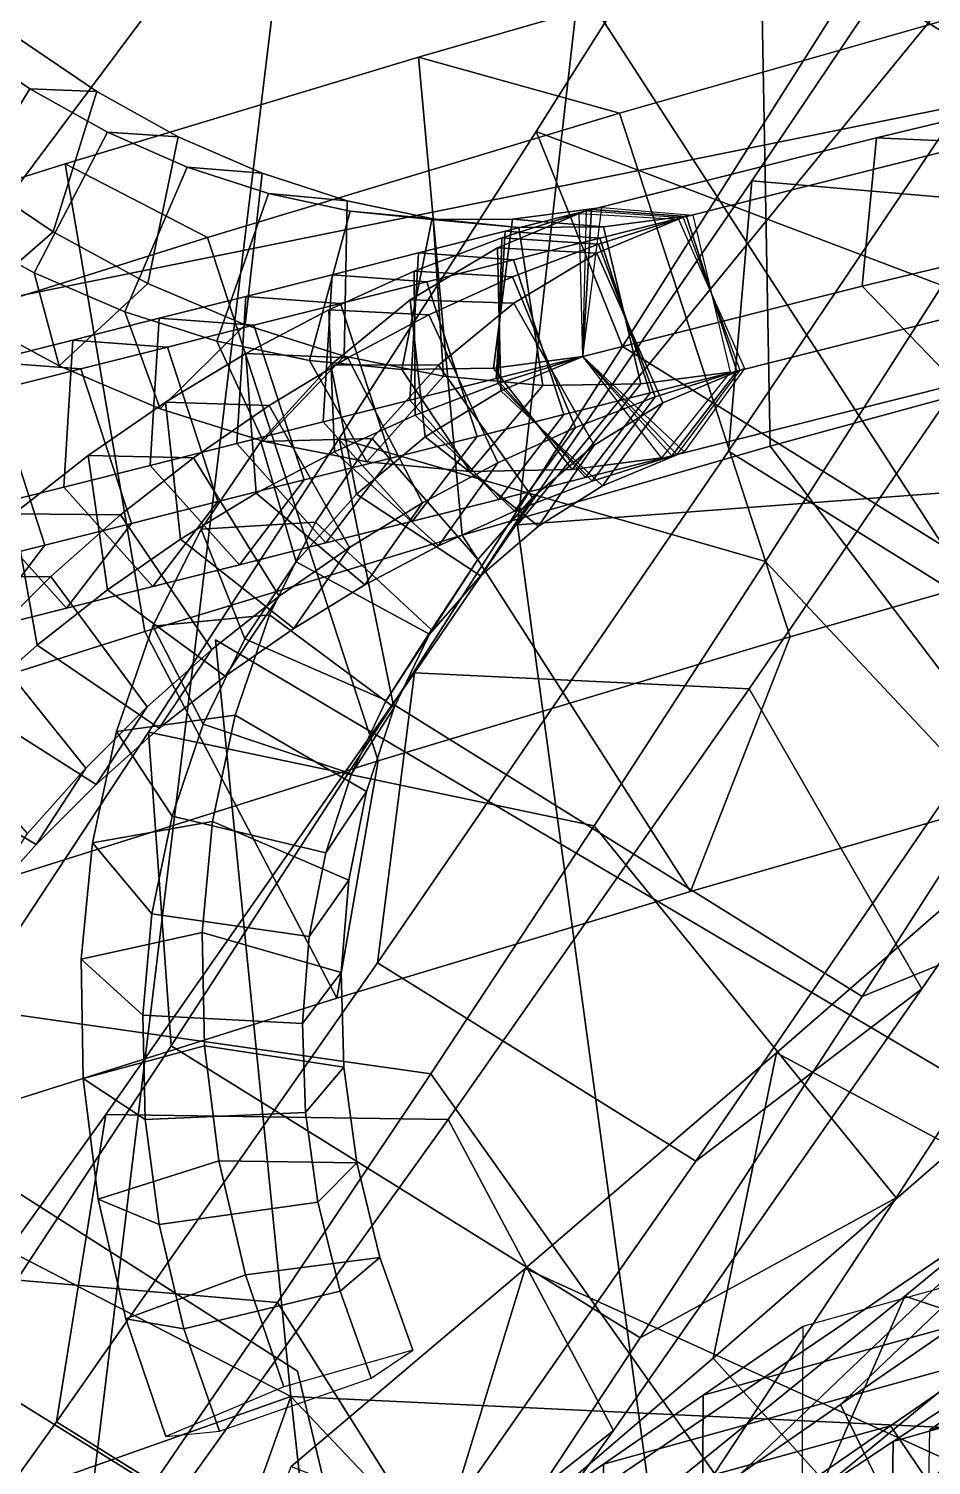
# Model space of a CAD drawing. Header units: metres. Extents: x -219 to 389, y -251 to 301.
# Drawn here: x 3.62 to 12.54, y 1.1 to 15.3 of the extents above; entities that cross this region are included whole.
import ezdxf

# ---------------------------------------------------------------- set-up
doc = ezdxf.new("R2010")
doc.units = ezdxf.units.M

msp = doc.modelspace()

# ---------------------------------------------------------------- linework, layer by layer
at = {"layer": 'Breeder_2Pdncle', "color": 3}
for points in [[(11.7937, 15.8067, 117.5474), (14.1047, 19.5057, 117.668), (18.7415, 16.6169, 117.4163), (16.4304, 12.918, 117.2957)], [(12.6472, 12.763, 108.7927), (14.4203, 15.5701, 109.2389), (10.6076, 17.4127, 112.5539), (8.6314, 14.2865, 112.029)], [(8.6314, 14.2865, 112.029), (10.6076, 17.4127, 112.5539), (11.7937, 15.8067, 117.5474), (9.487, 12.1612, 116.8944)], [(14.08783, 16.8788, 349.2634), (10.8571, 15.9972, 350.9186), (10.945, 11.1739, 348.5415), (13.8521, 11.9701, 347.0793)], [(13.4018, 15.5979, 355.6394), (9.4569, 14.4654, 357.1201), (7.4695, 15.021, 352.1538), (10.8571, 15.9972, 350.9186)], [(10.8571, 15.9972, 350.9186), (7.4695, 15.021, 352.1538), (7.8999, 10.2937, 349.626), (10.945, 11.1739, 348.5415)], [(9.487, 12.1612, 116.8944), (11.7937, 15.8067, 117.5474), (16.4304, 12.918, 117.2957), (14.1237, 9.2724, 116.6427)], [(15.08813, 10.4231, 356.1743), (11.1431, 9.2907, 357.6549), (9.4569, 14.4654, 357.1201), (13.4018, 15.5979, 355.6394)], [(9.4569, 14.4654, 357.1201), (5.3836, 13.2384, 358.0898), (3.976, 13.9649, 352.9505), (7.4695, 15.021, 352.1538)], [(7.4695, 15.021, 352.1538), (3.976, 13.9649, 352.9505), (4.7627, 9.3428, 350.3164), (7.8999, 10.2937, 349.626)], [(11.1431, 9.2907, 357.6549), (7.0699, 8.06366, 358.6247), (5.3836, 13.2384, 358.0898), (9.4569, 14.4654, 357.1201)], [(10.9004, 10.03327, 107.9438), (12.6472, 12.763, 108.7927), (8.6314, 14.2865, 112.029), (6.6863, 11.2493, 111.0558)], [(6.6863, 11.2493, 111.0558), (8.6314, 14.2865, 112.029), (9.487, 12.1612, 116.8944), (7.2193, 8.6238, 115.7188)], [(5.3836, 13.2384, 358.0898), (1.2434, 11.9352, 358.5342), (0.4292, 12.8449, 353.2968), (3.976, 13.9649, 352.9505)], [(3.976, 13.9649, 352.9505), (0.4292, 12.8449, 353.2968), (1.5805, 8.3354, 350.6023), (4.7627, 9.3428, 350.3164)], [(7.0699, 8.06366, 358.6247), (2.9296, 6.7604, 359.0691), (1.2434, 11.9352, 358.5342), (5.3836, 13.2384, 358.0898)], [(14.07721, 6.6447, 110.6545), (16.02223, 9.6819, 111.6278), (12.6472, 12.763, 108.7927), (10.9004, 10.03327, 107.9438)], [(7.2193, 8.6238, 115.7188), (9.487, 12.1612, 116.8944), (14.1237, 9.2724, 116.6427), (11.856, 5.735, 115.4671)], [(13.8521, 11.9701, 347.0793), (10.945, 11.1739, 348.5415), (13.5449, 7.7487, 351.7711), (16.7756, 8.6304, 350.1159)], [(9.2063, 7.422, 106.7051), (10.9004, 10.03327, 107.9438), (6.6863, 11.2493, 111.0558), (4.8018, 8.347, 109.6489)], [(4.8018, 8.347, 109.6489), (6.6863, 11.2493, 111.0558), (7.2193, 8.6238, 115.7188), (5.02482, 5.2478, 114.0383)], [(10.945, 11.1739, 348.5415), (7.8999, 10.2937, 349.626), (10.1573, 6.7725, 353.0064), (13.5449, 7.7487, 351.7711)], [(13.5449, 7.7487, 351.7711), (10.1573, 6.7725, 353.0064), (11.1431, 9.2907, 357.6549), (15.08813, 10.4231, 356.1743)], [(7.8999, 10.2937, 349.626), (4.7627, 9.3428, 350.3164), (6.6638, 5.7165, 353.8031), (10.1573, 6.7725, 353.0064)], [(12.1926, 3.7424, 109.2477), (14.07721, 6.6447, 110.6545), (10.9004, 10.03327, 107.9438), (9.2063, 7.422, 106.7051)], [(11.856, 5.735, 115.4671), (14.1237, 9.2724, 116.6427), (16.02223, 9.6819, 111.6278), (14.07721, 6.6447, 110.6545)], [(4.7627, 9.3428, 350.3164), (1.5805, 8.3354, 350.6023), (3.117, 4.5965, 354.1494), (6.6638, 5.7165, 353.8031)], [(10.1573, 6.7725, 353.0064), (6.6638, 5.7165, 353.8031), (7.0699, 8.06366, 358.6247), (11.1431, 9.2907, 357.6549)], [(5.02482, 5.2478, 114.0383), (7.2193, 8.6238, 115.7188), (11.856, 5.735, 115.4671), (9.6615, 2.359, 113.7866)], [(3.00603, 5.6231, 107.8295), (4.8018, 8.347, 109.6489), (5.02482, 5.2478, 114.0383), (2.9364, 2.08397, 111.8781)], [(7.5903, 4.9684, 105.0952), (9.2063, 7.422, 106.7051), (4.8018, 8.347, 109.6489), (3.00603, 5.6231, 107.8295)], [(6.6638, 5.7165, 353.8031), (3.117, 4.5965, 354.1494), (2.9296, 6.7604, 359.0691), (7.0699, 8.06366, 358.6247)], [(10.3968, 1.01856, 107.4283), (12.1926, 3.7424, 109.2477), (9.2063, 7.422, 106.7051), (7.5903, 4.9684, 105.0952)], [(11.00719, 5.1764, 203.5772), (13.6242, 7.4537, 204.9627), (13.4279, 4.8085, 209.641), (10.3813, 2.16, 207.9853)], [(14.9754, 3.05585, 200.6314), (17.3285, 5.105, 201.8509), (13.6242, 7.4537, 204.9627), (11.00719, 5.1764, 203.5772)], [(9.6615, 2.359, 113.7866), (11.856, 5.735, 115.4671), (14.07721, 6.6447, 110.6545), (12.1926, 3.7424, 109.2477)], [(6.07684, 2.7096, 103.1382), (7.5903, 4.9684, 105.0952), (3.00603, 5.6231, 107.8295), (1.326, 3.1187, 105.625)], [(2.9364, 2.08397, 111.8781), (5.02482, 5.2478, 114.0383), (9.6615, 2.359, 113.7866), (7.5731, -0.8047, 111.6264)], [(8.5233, 3.04394, 201.7779), (11.00719, 5.1764, 203.5772), (10.3813, 2.16, 207.9853), (7.4937, -0.3164, 205.8484)], [(12.7397, 1.1347, 199.0396), (14.9754, 3.05585, 200.6314), (11.00719, 5.1764, 203.5772), (8.5233, 3.04394, 201.7779)], [(8.7168, -1.4858, 105.2238), (10.3968, 1.01856, 107.4283), (7.5903, 4.9684, 105.0952), (6.07684, 2.7096, 103.1382)], [(10.3813, 2.16, 207.9853), (13.4279, 4.8085, 209.641), (17.08669, 0.7512, 209.399), (14.04013, -1.8973, 207.7433)], [(7.5731, -0.8047, 111.6264), (9.6615, 2.359, 113.7866), (12.1926, 3.7424, 109.2477), (10.3968, 1.01856, 107.4283)], [(4.6884, 0.6793, 100.8636), (6.07684, 2.7096, 103.1382), (1.326, 3.1187, 105.625), (-0.2128, 0.8713, 103.0685)], [(6.21, 1.08828, 199.5919), (8.5233, 3.04394, 201.7779), (7.4937, -0.3164, 205.8484), (4.8084, -2.5836, 203.2626)], [(10.655, -0.6294, 197.0993), (12.7397, 1.1347, 199.0396), (8.5233, 3.04394, 201.7779), (6.21, 1.08828, 199.5919)], [(7.1779, -3.7332, 102.6673), (8.7168, -1.4858, 105.2238), (6.07684, 2.7096, 103.1382), (4.6884, 0.6793, 100.8636)], [(7.4937, -0.3164, 205.8484), (10.3813, 2.16, 207.9853), (14.04013, -1.8973, 207.7433), (11.1524, -4.3738, 205.6065)], [(0.9856, -0.82, 109.2707), (2.9364, 2.08397, 111.8781), (7.5731, -0.8047, 111.6264), (5.6223, -3.7088, 109.019)], [(12.04204, -5.379, 199.2062), (14.3553, -3.4234, 201.3922), (12.7397, 1.1347, 199.0396), (10.655, -0.6294, 197.0993)]]:
    msp.add_3dface(points, dxfattribs=at)
at = {"layer": 'Breeder_Intrnd', "color": 3}
for points in [[(14.496, 4.4242, 236.1943), (15.4814, 5.1051, 239.6758), (12.6249, 2.3803, 241.0172), (11.6395, 1.6994, 237.5358)], [(13.5107, 3.7433, 232.7129), (14.496, 4.4242, 236.1943), (11.6395, 1.6994, 237.5358), (10.6542, 1.0185, 234.0544)], [(14.1049, 2.8504, 228.8259), (15.09027, 3.5313, 232.3073), (11.2687, 2.4733, 233.5959), (10.2834, 1.7924, 230.1145)], [(13.1195, 2.1694, 225.3445), (14.1049, 2.8504, 228.8259), (10.2834, 1.7924, 230.1145), (9.298, 1.1114, 226.633)], [(10.2834, 1.7924, 230.1145), (11.2687, 2.4733, 233.5959), (11.2462, -1.6172, 234.4023), (10.2609, -2.2981, 230.9209)], [(11.6395, 1.6994, 237.5358), (12.6249, 2.3803, 241.0172), (14.486, -1.4229, 241.2344), (13.5006, -2.1039, 237.7529)], [(12.1341, 1.4885, 221.8631), (13.1195, 2.1694, 225.3445), (9.298, 1.1114, 226.633), (8.3126, 0.4305, 223.1516)], [(14.5086, -2.02394, 221.878), (15.494, -1.343, 225.3594), (13.1195, 2.1694, 225.3445), (12.1341, 1.4885, 221.8631)], [(9.298, 1.1114, 226.633), (10.2834, 1.7924, 230.1145), (10.2609, -2.2981, 230.9209), (9.2755, -2.979, 227.4395)], [(10.6542, 1.0185, 234.0544), (11.6395, 1.6994, 237.5358), (13.5006, -2.1039, 237.7529), (12.5152, -2.7848, 234.2715)], [(11.1487, 0.8076, 218.3816), (12.1341, 1.4885, 221.8631), (8.3126, 0.4305, 223.1516), (7.3272, -0.2503, 219.6702)], [(13.5232, -2.7048, 218.3966), (14.5086, -2.02394, 221.878), (12.1341, 1.4885, 221.8631), (11.1487, 0.8076, 218.3816)], [(8.3126, 0.4305, 223.1516), (9.298, 1.1114, 226.633), (9.2755, -2.979, 227.4395), (8.2901, -3.66, 223.9581)]]:
    msp.add_3dface(points, dxfattribs=at)
at = {"layer": 'Breeder_Leaf', "color": 3}
for points in [[(16.1463, 30.6529, 442.6375), (14.6414, 14.9122, 439.3063), (2.5446, 12.4638, 441.1284)], [(16.1463, 30.6529, 442.6375), (2.5446, 12.4638, 441.1284), (14.6414, 14.9122, 439.3063)], [(16.1463, 30.6529, 442.6375), (2.5446, 12.4638, 441.1284), (3.02917, 30.3191, 443.9318)], [(16.1463, 30.6529, 442.6375), (3.02917, 30.3191, 443.9318), (2.5446, 12.4638, 441.1284)], [(16.8777, 27.648, 442.8843), (15.8172, 5.3093, 438.643), (6.5326, 19.6484, 444.567)], [(16.8777, 27.648, 442.8843), (6.5326, 19.6484, 444.567), (15.8172, 5.3093, 438.643)], [(8.4474, 10.3965, 452.6917), (19.9547, 24.4576, 442.5334), (20.2154, 11.2806, 442.1509)], [(8.4474, 10.3965, 452.6917), (20.2154, 11.2806, 442.1509), (19.9547, 24.4576, 442.5334)], [(8.4474, 10.3965, 452.6917), (9.8536, 22.773, 450.4236), (19.9547, 24.4576, 442.5334)], [(8.4474, 10.3965, 452.6917), (19.9547, 24.4576, 442.5334), (9.8536, 22.773, 450.4236)], [(-12.146, 20.8305, 455.8131), (6.5326, 19.6484, 444.567), (-5.0853, 10.6443, 446.4945)], [(-12.146, 20.8305, 455.8131), (-5.0853, 10.6443, 446.4945), (6.5326, 19.6484, 444.567)], [(6.5326, 19.6484, 444.567), (3.7994, -2.8386, 442.4281), (-5.0853, 10.6443, 446.4945)], [(6.5326, 19.6484, 444.567), (-5.0853, 10.6443, 446.4945), (3.7994, -2.8386, 442.4281)], [(15.8172, 5.3093, 438.643), (3.7994, -2.8386, 442.4281), (6.5326, 19.6484, 444.567)], [(15.8172, 5.3093, 438.643), (6.5326, 19.6484, 444.567), (3.7994, -2.8386, 442.4281)], [(20.2154, 11.2806, 442.1509), (10.4955, -4.6247, 453.5221), (8.4474, 10.3965, 452.6917)], [(20.2154, 11.2806, 442.1509), (8.4474, 10.3965, 452.6917), (10.4955, -4.6247, 453.5221)], [(10.4955, -4.6247, 453.5221), (20.2154, 11.2806, 442.1509), (20.5321, -3.535, 441.7523)], [(10.4955, -4.6247, 453.5221), (20.5321, -3.535, 441.7523), (20.2154, 11.2806, 442.1509)], [(3.7994, -2.8386, 442.4281), (-10.6969, -8.1746, 446.555), (-5.0853, 10.6443, 446.4945)], [(3.7994, -2.8386, 442.4281), (-5.0853, 10.6443, 446.4945), (-10.6969, -8.1746, 446.555)], [(6.2088, 1.7805, 369.6667), (5.4638, 9.2588, 353.3692), (19.1457, 1.166, 348.6451)], [(6.2088, 1.7805, 369.6667), (19.1457, 1.166, 348.6451), (5.4638, 9.2588, 353.3692)], [(6.2088, 1.7805, 369.6667), (-2.9781, -1.4651, 386.8492), (-6.3342, 8.267, 375.4831)], [(6.2088, 1.7805, 369.6667), (-6.3342, 8.267, 375.4831), (-2.9781, -1.4651, 386.8492)], [(0.9367, 5.4382, 371.898), (10.0119, -13.6261, 359.0981), (0.3013, -28.7381, 365.4785)], [(0.9367, 5.4382, 371.898), (0.3013, -28.7381, 365.4785), (10.0119, -13.6261, 359.0981)], [(0.9367, 5.4382, 371.898), (6.2732, 2.02911, 355.1056), (10.0119, -13.6261, 359.0981)], [(0.9367, 5.4382, 371.898), (10.0119, -13.6261, 359.0981), (6.2732, 2.02911, 355.1056)], [(-1.6582, -20.2691, 391.1974), (-2.9781, -1.4651, 386.8492), (6.2088, 1.7805, 369.6667)], [(-1.6582, -20.2691, 391.1974), (6.2088, 1.7805, 369.6667), (-2.9781, -1.4651, 386.8492)], [(-1.6582, -20.2691, 391.1974), (6.2088, 1.7805, 369.6667), (8.4138, -18.2414, 369.3118)], [(-1.6582, -20.2691, 391.1974), (8.4138, -18.2414, 369.3118), (6.2088, 1.7805, 369.6667)], [(6.2088, 1.7805, 369.6667), (19.1457, 1.166, 348.6451), (24.1288, -17.1216, 346.6184)], [(6.2088, 1.7805, 369.6667), (24.1288, -17.1216, 346.6184), (19.1457, 1.166, 348.6451)], [(6.2088, 1.7805, 369.6667), (24.1288, -17.1216, 346.6184), (8.4138, -18.2414, 369.3118)], [(6.2088, 1.7805, 369.6667), (8.4138, -18.2414, 369.3118), (24.1288, -17.1216, 346.6184)]]:
    msp.add_3dface(points, dxfattribs=at)
at = {"layer": 'Breeder_Petiole', "color": 3}
for points in [[(10.7634, 13.799, 126.4725), (14.3465, 19.1182, 131.43), (14.2612, 16.6596, 134.1264), (10.5323, 11.1257, 128.9469)], [(13.9878, 13.5213, 124.7846), (17.4813, 18.7087, 129.6057), (14.3465, 19.1182, 131.43), (10.7634, 13.799, 126.4725)], [(10.5323, 11.1257, 128.9469), (14.2612, 16.6596, 134.1264), (17.4082, 14.6989, 133.9555), (13.6793, 9.165, 128.776)], [(3.6274, 14.7075, 366.7655), (2.8893, 15.2126, 367.0801), (1.9608, 13.9327, 366.9311), (2.7995, 13.3661, 366.5714)], [(4.2885, 14.6803, 368.2094), (3.5129, 15.2083, 368.5407), (2.8893, 15.2126, 367.0801), (3.6274, 14.7075, 366.7655)], [(3.8581, 13.2937, 368.9169), (2.9562, 13.899, 369.305), (3.5129, 15.2083, 368.5407), (4.2885, 14.6803, 368.2094)], [(14.6695, 14.8639, 359.3384), (11.9967, 14.2231, 361.5655), (11.8556, 12.7557, 360.9745), (14.4782, 13.3848, 358.7924)], [(15.7746, 14.835, 360.4787), (13.02011, 14.1751, 362.7791), (11.9967, 14.2231, 361.5655), (14.6695, 14.8639, 359.3384)], [(4.3944, 14.2798, 366.4083), (3.6274, 14.7075, 366.7655), (2.7995, 13.3661, 366.5714), (3.6705, 12.8875, 366.1635)], [(5.09436, 14.2337, 367.8333), (4.2885, 14.6803, 368.2094), (3.6274, 14.7075, 366.7655), (4.3944, 14.2798, 366.4083)], [(4.7943, 12.7833, 368.4773), (3.8581, 13.2937, 368.9169), (4.2885, 14.6803, 368.2094), (5.09436, 14.2337, 367.8333)], [(5.1831, 13.9337, 366.0119), (4.3944, 14.2798, 366.4083), (3.6705, 12.8875, 366.1635), (4.5654, 12.5017, 365.7115)], [(5.9225, 13.8728, 367.4161), (5.09436, 14.2337, 367.8333), (4.3944, 14.2798, 366.4083), (5.1831, 13.9337, 366.0119)], [(5.7558, 12.3725, 367.9905), (4.7943, 12.7833, 368.4773), (5.09436, 14.2337, 367.8333), (5.9225, 13.8728, 367.4161)], [(11.9967, 14.2231, 361.5655), (9.1807, 13.5143, 363.586), (9.09279, 12.06005, 362.9538), (11.8556, 12.7557, 360.9745)], [(13.02011, 14.1751, 362.7791), (10.1176, 13.4451, 364.8666), (9.1807, 13.5143, 363.586), (11.9967, 14.2231, 361.5655)], [(13.5181, 12.6469, 362.9371), (10.6155, 11.9168, 365.0246), (10.1176, 13.4451, 364.8666), (13.02011, 14.1751, 362.7791)], [(5.9856, 13.6725, 365.58), (5.1831, 13.9337, 366.0119), (4.5654, 12.5017, 365.7115), (5.4755, 12.2123, 365.2197)], [(6.7652, 13.6011, 366.9619), (5.9225, 13.8728, 367.4161), (5.1831, 13.9337, 366.0119), (5.9856, 13.6725, 365.58)], [(2.9412, 12.4973, 367.8934), (2.0019, 13.1255, 368.2983), (2.9562, 13.899, 369.305), (3.8581, 13.2937, 368.9169)], [(6.7334, 12.06541, 367.461), (5.7558, 12.3725, 367.9905), (5.9225, 13.8728, 367.4161), (6.7652, 13.6011, 366.9619)], [(7.4302, 8.9336, 120.9112), (10.7634, 13.799, 126.4725), (10.5323, 11.1257, 128.9469), (7.06465, 6.06574, 123.1393)], [(10.7373, 8.7754, 119.3747), (13.9878, 13.5213, 124.7846), (10.7634, 13.799, 126.4725), (7.4302, 8.9336, 120.9112)], [(6.7945, 13.4987, 365.1169), (5.9856, 13.6725, 365.58), (5.4755, 12.2123, 365.2197), (6.3921, 12.02207, 364.6928)], [(7.6142, 13.4211, 366.4751), (6.7652, 13.6011, 366.9619), (5.9856, 13.6725, 365.58), (6.7945, 13.4987, 365.1169)], [(7.6018, 13.414, 364.6271), (6.7945, 13.4987, 365.1169), (6.3921, 12.02207, 364.6928), (7.3063, 11.9328, 364.1359)], [(7.7176, 11.8648, 366.8941), (6.7334, 12.06541, 367.461), (6.7652, 13.6011, 366.9619), (7.6142, 13.4211, 366.4751)], [(8.4613, 13.3348, 365.9602), (7.6142, 13.4211, 366.4751), (6.7945, 13.4987, 365.1169), (7.6018, 13.414, 364.6271)], [(9.283, 13.5337, 363.5145), (8.3997, 13.4193, 364.1151), (8.2095, 11.9455, 363.5544), (9.09279, 12.06005, 362.9538)], [(9.1807, 13.5143, 363.586), (8.3257, 13.2992, 364.1998), (8.2378, 11.8449, 363.5676), (9.09279, 12.06005, 362.9538)], [(9.1309, 13.5002, 363.6223), (8.2932, 13.2355, 364.2405), (8.2551, 11.7953, 363.5721), (9.09279, 12.06005, 362.9538)], [(10.08637, 13.4362, 364.8893), (9.2487, 13.1715, 365.5076), (8.2932, 13.2355, 364.2405), (9.1309, 13.5002, 363.6223)], [(10.1176, 13.4451, 364.8666), (9.2626, 13.2299, 365.4804), (8.3257, 13.2992, 364.1998), (9.1807, 13.5143, 363.586)], [(10.1818, 13.4573, 364.8217), (9.2985, 13.3428, 365.4223), (8.3997, 13.4193, 364.1151), (9.283, 13.5337, 363.5145)], [(12.4465, 5.8084, 120.6389), (15.7796, 10.6738, 126.2001), (13.9878, 13.5213, 124.7846), (10.7373, 8.7754, 119.3747)], [(3.6705, 12.8875, 366.1635), (2.7995, 13.3661, 366.5714), (2.9412, 12.4973, 367.8934), (3.9162, 11.9679, 367.4349)], [(8.3997, 13.4193, 364.1151), (7.6018, 13.414, 364.6271), (7.3063, 11.9328, 364.1359), (8.2095, 11.9455, 363.5544)], [(9.2985, 13.3428, 365.4223), (8.4613, 13.3348, 365.9602), (7.6018, 13.414, 364.6271), (8.3997, 13.4193, 364.1151)], [(8.699, 11.7728, 366.2952), (7.7176, 11.8648, 366.8941), (7.6142, 13.4211, 366.4751), (8.4613, 13.3348, 365.9602)], [(10.04081, 13.4195, 364.9237), (9.2328, 13.08163, 365.5457), (8.2503, 13.1357, 364.299), (9.05831, 13.4736, 363.677)], [(9.05831, 13.4736, 363.677), (8.2503, 13.1357, 364.299), (8.2848, 11.7221, 363.5759), (9.09279, 12.06005, 362.9538)], [(10.6923, 11.9424, 364.9675), (9.8844, 11.6044, 365.5895), (9.2328, 13.08163, 365.5457), (10.04081, 13.4195, 364.9237)], [(10.6468, 11.9257, 365.0018), (9.8091, 11.6609, 365.6201), (9.2487, 13.1715, 365.5076), (10.08637, 13.4362, 364.8893)], [(10.6155, 11.9168, 365.0246), (9.7606, 11.7017, 365.6384), (9.2626, 13.2299, 365.4804), (10.1176, 13.4451, 364.8666)], [(10.5514, 11.9047, 365.0694), (9.6681, 11.7902, 365.67), (9.2985, 13.3428, 365.4223), (10.1818, 13.4573, 364.8217)], [(14.4782, 13.3848, 358.7924), (11.8556, 12.7557, 360.9745), (12.7905, 11.7871, 361.8173), (15.4633, 12.4279, 359.5902)], [(3.9162, 11.9679, 367.4349), (2.9412, 12.4973, 367.8934), (3.8581, 13.2937, 368.9169), (4.7943, 12.7833, 368.4773)], [(8.3257, 13.2992, 364.1998), (7.4708, 13.0841, 364.8137), (7.3829, 11.6297, 364.1815), (8.2378, 11.8449, 363.5676)], [(9.2487, 13.1715, 365.5076), (8.3998, 12.8471, 366.1516), (7.4262, 12.9047, 364.8981), (8.2932, 13.2355, 364.2405)], [(8.2932, 13.2355, 364.2405), (7.4262, 12.9047, 364.8981), (7.4368, 11.4815, 364.1932), (8.2551, 11.7953, 363.5721)], [(9.2626, 13.2299, 365.4804), (8.4077, 13.01485, 366.0943), (7.4708, 13.0841, 364.8137), (8.3257, 13.2992, 364.1998)], [(9.7606, 11.7017, 365.6384), (8.9057, 11.4866, 366.2522), (8.4077, 13.01485, 366.0943), (9.2626, 13.2299, 365.4804)], [(9.6681, 11.7902, 365.67), (8.699, 11.7728, 366.2952), (8.4613, 13.3348, 365.9602), (9.2985, 13.3428, 365.4223)], [(7.4708, 13.0841, 364.8137), (6.6159, 12.8689, 365.4275), (6.528, 11.4146, 364.7953), (7.3829, 11.6297, 364.1815)], [(8.4077, 13.01485, 366.0943), (7.5528, 12.7997, 366.7081), (6.6159, 12.8689, 365.4275), (7.4708, 13.0841, 364.8137)], [(9.2328, 13.08163, 365.5457), (8.4121, 12.5893, 366.2241), (7.3869, 12.6216, 365.0115), (8.2503, 13.1357, 364.299)], [(8.2503, 13.1357, 364.299), (7.3869, 12.6216, 365.0115), (7.536, 11.2664, 364.1968), (8.2848, 11.7221, 363.5759)], [(9.8091, 11.6609, 365.6201), (9.02139, 11.3579, 366.2184), (8.3998, 12.8471, 366.1516), (9.2487, 13.1715, 365.5076)], [(9.8844, 11.6044, 365.5895), (9.2075, 11.1854, 366.1531), (8.4121, 12.5893, 366.2241), (9.2328, 13.08163, 365.5457)], [(8.9057, 11.4866, 366.2522), (8.05081, 11.2714, 366.8661), (7.5528, 12.7997, 366.7081), (8.4077, 13.01485, 366.0943)], [(4.5654, 12.5017, 365.7115), (3.6705, 12.8875, 366.1635), (3.9162, 11.9679, 367.4349), (4.9173, 11.5423, 366.9274)], [(4.9173, 11.5423, 366.9274), (3.9162, 11.9679, 367.4349), (4.7943, 12.7833, 368.4773), (5.7558, 12.3725, 367.9905)], [(6.6159, 12.8689, 365.4275), (5.761, 12.6538, 366.0413), (5.673, 11.1995, 365.4091), (6.528, 11.4146, 364.7953)], [(7.5528, 12.7997, 366.7081), (6.6978, 12.5845, 367.3219), (5.761, 12.6538, 366.0413), (6.6159, 12.8689, 365.4275)], [(8.3998, 12.8471, 366.1516), (7.5729, 12.4726, 366.7972), (6.5816, 12.5229, 365.5573), (7.4262, 12.9047, 364.8981)], [(7.4262, 12.9047, 364.8981), (6.5816, 12.5229, 365.5573), (6.6397, 11.1196, 364.8158), (7.4368, 11.4815, 364.1932)], [(8.05081, 11.2714, 366.8661), (7.1958, 11.05633, 367.4799), (6.6978, 12.5845, 367.3219), (7.5528, 12.7997, 366.7081)], [(9.02139, 11.3579, 366.2184), (8.2541, 11.00844, 366.818), (7.5729, 12.4726, 366.7972), (8.3998, 12.8471, 366.1516)], [(5.761, 12.6538, 366.0413), (4.906, 12.4386, 366.6552), (4.8181, 10.9843, 366.0229), (5.673, 11.1995, 365.4091)], [(6.6978, 12.5845, 367.3219), (5.8429, 12.3694, 367.9358), (4.906, 12.4386, 366.6552), (5.761, 12.6538, 366.0413)], [(11.8556, 12.7557, 360.9745), (9.09279, 12.06005, 362.9538), (9.9745, 11.07841, 363.8378), (12.7905, 11.7871, 361.8173)], [(12.7905, 11.7871, 361.8173), (9.9745, 11.07841, 363.8378), (10.6155, 11.9168, 365.0246), (13.5181, 12.6469, 362.9371)], [(5.4755, 12.2123, 365.2197), (4.5654, 12.5017, 365.7115), (4.9173, 11.5423, 366.9274), (5.935, 11.2247, 366.3756)], [(7.5729, 12.4726, 366.7972), (6.77, 12.04913, 367.4427), (5.7615, 12.09092, 366.2165), (6.5816, 12.5229, 365.5573)], [(6.5816, 12.5229, 365.5573), (5.7615, 12.09092, 366.2165), (5.8658, 10.7102, 365.4384), (6.6397, 11.1196, 364.8158)], [(7.1958, 11.05633, 367.4799), (6.3409, 10.8411, 368.0937), (5.8429, 12.3694, 367.9358), (6.6978, 12.5845, 367.3219)], [(8.4121, 12.5893, 366.2241), (7.6677, 11.9755, 366.8915), (6.6034, 11.9798, 365.7127), (7.3869, 12.6216, 365.0115)], [(7.3869, 12.6216, 365.0115), (6.6034, 11.9798, 365.7127), (6.8575, 10.6998, 364.8073), (7.536, 11.2664, 364.1968)], [(9.2075, 11.1854, 366.1531), (8.5949, 10.6661, 366.7068), (7.6677, 11.9755, 366.8915), (8.4121, 12.5893, 366.2241)], [(4.906, 12.4386, 366.6552), (4.05116, 12.2235, 367.269), (3.9632, 10.7692, 366.6368), (4.8181, 10.9843, 366.0229)], [(5.8429, 12.3694, 367.9358), (4.988, 12.1542, 368.5496), (4.05116, 12.2235, 367.269), (4.906, 12.4386, 366.6552)], [(5.935, 11.2247, 366.3756), (4.9173, 11.5423, 366.9274), (5.7558, 12.3725, 367.9905), (6.7334, 12.06541, 367.461)], [(6.3409, 10.8411, 368.0937), (5.486, 10.626, 368.7076), (4.988, 12.1542, 368.5496), (5.8429, 12.3694, 367.9358)], [(8.2541, 11.00844, 366.818), (7.5092, 10.6133, 367.4176), (6.77, 12.04913, 367.4427), (7.5729, 12.4726, 366.7972)], [(4.05116, 12.2235, 367.269), (3.1962, 12.0084, 367.8828), (3.1083, 10.554, 367.2506), (3.9632, 10.7692, 366.6368)], [(4.988, 12.1542, 368.5496), (4.1331, 11.9391, 369.1634), (3.1962, 12.0084, 367.8828), (4.05116, 12.2235, 367.269)], [(5.486, 10.626, 368.7076), (4.6311, 10.4109, 369.3214), (4.1331, 11.9391, 369.1634), (4.988, 12.1542, 368.5496)], [(6.77, 12.04913, 367.4427), (5.9931, 11.5774, 368.0866), (4.9679, 11.6098, 366.874), (5.7615, 12.09092, 366.2165)], [(5.7615, 12.09092, 366.2165), (4.9679, 11.6098, 366.874), (5.117, 10.2546, 366.0593), (5.8658, 10.7102, 365.4384)], [(6.3921, 12.02207, 364.6928), (5.4755, 12.2123, 365.2197), (5.935, 11.2247, 366.3756), (6.9593, 11.01804, 365.7849)], [(4.1331, 11.9391, 369.1634), (3.2781, 11.724, 369.7773), (2.3413, 11.7932, 368.4966), (3.1962, 12.0084, 367.8828)], [(4.6311, 10.4109, 369.3214), (3.7761, 10.1957, 369.9352), (3.2781, 11.724, 369.7773), (4.1331, 11.9391, 369.1634)], [(7.6677, 11.9755, 366.8915), (7.01099, 11.2495, 367.5379), (5.9116, 11.2199, 366.392), (6.6034, 11.9798, 365.7127)], [(6.6034, 11.9798, 365.7127), (5.9116, 11.2199, 366.392), (6.2597, 10.03098, 365.3982), (6.8575, 10.6998, 364.8073)], [(6.9593, 11.01804, 365.7849), (5.935, 11.2247, 366.3756), (6.7334, 12.06541, 367.461), (7.7176, 11.8648, 366.8941)], [(7.5092, 10.6133, 367.4176), (6.7885, 10.1736, 368.0156), (5.9931, 11.5774, 368.0866), (6.77, 12.04913, 367.4427)], [(7.3063, 11.9328, 364.1359), (6.3921, 12.02207, 364.6928), (6.9593, 11.01804, 365.7849), (7.9806, 10.9243, 365.161)], [(8.5949, 10.6661, 366.7068), (8.0561, 10.05428, 367.2421), (7.01099, 11.2495, 367.5379), (7.6677, 11.9755, 366.8915)], [(8.2095, 11.9455, 363.5544), (7.3063, 11.9328, 364.1359), (7.9806, 10.9243, 365.161), (8.9889, 10.9445, 364.5099)], [(9.09279, 12.06005, 362.9538), (8.2095, 11.9455, 363.5544), (8.9889, 10.9445, 364.5099), (9.8721, 11.05901, 363.9093)], [(9.09279, 12.06005, 362.9538), (8.2378, 11.8449, 363.5676), (9.1195, 10.8632, 364.4516), (9.9745, 11.07841, 363.8378)], [(9.09279, 12.06005, 362.9538), (8.2551, 11.7953, 363.5721), (9.1866, 10.8277, 364.4198), (10.02429, 11.09253, 363.8015)], [(9.09279, 12.06005, 362.9538), (8.2848, 11.7221, 363.5759), (9.2889, 10.7811, 364.3689), (10.09692, 11.1191, 363.7468)], [(10.09692, 11.1191, 363.7468), (9.2889, 10.7811, 364.3689), (9.8844, 11.6044, 365.5895), (10.6923, 11.9424, 364.9675)], [(7.9806, 10.9243, 365.161), (6.9593, 11.01804, 365.7849), (7.7176, 11.8648, 366.8941), (8.699, 11.7728, 366.2952)], [(8.2378, 11.8449, 363.5676), (7.3829, 11.6297, 364.1815), (8.2646, 10.6481, 365.0655), (9.1195, 10.8632, 364.4516)], [(8.2551, 11.7953, 363.5721), (7.4368, 11.4815, 364.1932), (8.417, 10.531, 365.0045), (9.1866, 10.8277, 364.4198)], [(8.9889, 10.9445, 364.5099), (7.9806, 10.9243, 365.161), (8.699, 11.7728, 366.2952), (9.6681, 11.7902, 365.67)], [(9.8721, 11.05901, 363.9093), (8.9889, 10.9445, 364.5099), (9.6681, 11.7902, 365.67), (10.5514, 11.9047, 365.0694)], [(9.9745, 11.07841, 363.8378), (9.1195, 10.8632, 364.4516), (9.7606, 11.7017, 365.6384), (10.6155, 11.9168, 365.0246)], [(10.02429, 11.09253, 363.8015), (9.1866, 10.8277, 364.4198), (9.8091, 11.6609, 365.6201), (10.6468, 11.9257, 365.0018)], [(3.7761, 10.1957, 369.9352), (2.9212, 9.9806, 370.549), (2.4232, 11.5088, 370.3911), (3.2781, 11.724, 369.7773)], [(8.2848, 11.7221, 363.5759), (7.536, 11.2664, 364.1968), (8.6547, 10.3839, 364.8983), (9.2889, 10.7811, 364.3689)], [(9.1195, 10.8632, 364.4516), (8.2646, 10.6481, 365.0655), (8.9057, 11.4866, 366.2522), (9.7606, 11.7017, 365.6384)], [(9.1866, 10.8277, 364.4198), (8.417, 10.531, 365.0045), (9.02139, 11.3579, 366.2184), (9.8091, 11.6609, 365.6201)], [(5.9931, 11.5774, 368.0866), (5.244, 11.05889, 368.7274), (4.2027, 11.08072, 367.5284), (4.9679, 11.6098, 366.874)], [(4.9679, 11.6098, 366.874), (4.2027, 11.08072, 367.5284), (4.395, 9.7536, 366.6772), (5.117, 10.2546, 366.0593)], [(6.7885, 10.1736, 368.0156), (6.09369, 9.6903, 368.6106), (5.244, 11.05889, 368.7274), (5.9931, 11.5774, 368.0866)], [(7.3829, 11.6297, 364.1815), (6.528, 11.4146, 364.7953), (7.4097, 10.4329, 365.6793), (8.2646, 10.6481, 365.0655)], [(9.2889, 10.7811, 364.3689), (8.6547, 10.3839, 364.8983), (9.2075, 11.1854, 366.1531), (9.8844, 11.6044, 365.5895)], [(6.528, 11.4146, 364.7953), (5.673, 11.1995, 365.4091), (6.5547, 10.2178, 366.2931), (7.4097, 10.4329, 365.6793)], [(7.4368, 11.4815, 364.1932), (6.6397, 11.1196, 364.8158), (7.6674, 10.1889, 365.5905), (8.417, 10.531, 365.0045)], [(8.2646, 10.6481, 365.0655), (7.4097, 10.4329, 365.6793), (8.05081, 11.2714, 366.8661), (8.9057, 11.4866, 366.2522)], [(7.01099, 11.2495, 367.5379), (6.4516, 10.4223, 368.1535), (5.3219, 10.3535, 367.0392), (5.9116, 11.2199, 366.392)], [(5.9116, 11.2199, 366.392), (5.3219, 10.3535, 367.0392), (5.7514, 9.2697, 365.9606), (6.2597, 10.03098, 365.3982)], [(8.0561, 10.05428, 367.2421), (7.5989, 9.3591, 367.7512), (6.4516, 10.4223, 368.1535), (7.01099, 11.2495, 367.5379)], [(7.4097, 10.4329, 365.6793), (6.5547, 10.2178, 366.2931), (7.1958, 11.05633, 367.4799), (8.05081, 11.2714, 366.8661)], [(7.536, 11.2664, 364.1968), (6.8575, 10.6998, 364.8073), (8.08138, 9.8926, 365.4182), (8.6547, 10.3839, 364.8983)], [(8.417, 10.531, 365.0045), (7.6674, 10.1889, 365.5905), (8.2541, 11.00844, 366.818), (9.02139, 11.3579, 366.2184)], [(5.244, 11.05889, 368.7274), (4.5245, 10.4945, 369.3634), (3.4677, 10.5049, 368.1779), (4.2027, 11.08072, 367.5284)], [(4.2027, 11.08072, 367.5284), (3.4677, 10.5049, 368.1779), (3.7016, 9.2086, 367.2906), (4.395, 9.7536, 366.6772)], [(5.673, 11.1995, 365.4091), (4.8181, 10.9843, 366.0229), (5.6998, 10.00271, 366.907), (6.5547, 10.2178, 366.2931)], [(6.6397, 11.1196, 364.8158), (5.8658, 10.7102, 365.4384), (6.9397, 9.8023, 366.1764), (7.6674, 10.1889, 365.5905)], [(7.06465, 6.06574, 123.1393), (10.5323, 11.1257, 128.9469), (13.6793, 9.165, 128.776), (10.2116, 4.1051, 122.9685)], [(8.6547, 10.3839, 364.8983), (8.08138, 9.8926, 365.4182), (8.5949, 10.6661, 366.7068), (9.2075, 11.1854, 366.1531)], [(4.8181, 10.9843, 366.0229), (3.9632, 10.7692, 366.6368), (4.8449, 9.7875, 367.5208), (5.6998, 10.00271, 366.907)], [(6.09369, 9.6903, 368.6106), (5.4264, 9.1646, 369.2013), (4.5245, 10.4945, 369.3634), (5.244, 11.05889, 368.7274)], [(6.5547, 10.2178, 366.2931), (5.6998, 10.00271, 366.907), (6.3409, 10.8411, 368.0937), (7.1958, 11.05633, 367.4799)], [(7.6674, 10.1889, 365.5905), (6.9397, 9.8023, 366.1764), (7.5092, 10.6133, 367.4176), (8.2541, 11.00844, 366.818)], [(5.6998, 10.00271, 366.907), (4.8449, 9.7875, 367.5208), (5.486, 10.626, 368.7076), (6.3409, 10.8411, 368.0937)], [(3.9632, 10.7692, 366.6368), (3.1083, 10.554, 367.2506), (3.99, 9.5724, 368.1346), (4.8449, 9.7875, 367.5208)], [(5.8658, 10.7102, 365.4384), (5.117, 10.2546, 366.0593), (6.2357, 9.3721, 366.7608), (6.9397, 9.8023, 366.1764)], [(6.8575, 10.6998, 364.8073), (6.2597, 10.03098, 365.3982), (7.5774, 9.3146, 365.9206), (8.08138, 9.8926, 365.4182)], [(8.08138, 9.8926, 365.4182), (7.5774, 9.3146, 365.9206), (8.0561, 10.05428, 367.2421), (8.5949, 10.6661, 366.7068)], [(10.2116, 4.1051, 122.9685), (13.6793, 9.165, 128.776), (15.7796, 10.6738, 126.2001), (12.4465, 5.8084, 120.6389)], [(3.1083, 10.554, 367.2506), (2.2533, 10.3389, 367.8644), (3.135, 9.3572, 368.7484), (3.99, 9.5724, 368.1346)], [(4.8449, 9.7875, 367.5208), (3.99, 9.5724, 368.1346), (4.6311, 10.4109, 369.3214), (5.486, 10.626, 368.7076)], [(6.9397, 9.8023, 366.1764), (6.2357, 9.3721, 366.7608), (6.7885, 10.1736, 368.0156), (7.5092, 10.6133, 367.4176)], [(4.5245, 10.4945, 369.3634), (3.8364, 9.8859, 369.9933), (2.7647, 9.8838, 368.8211), (3.4677, 10.5049, 368.1779)], [(3.4677, 10.5049, 368.1779), (2.7647, 9.8838, 368.8211), (3.03859, 8.6209, 367.8979), (3.7016, 9.2086, 367.2906)], [(3.99, 9.5724, 368.1346), (3.135, 9.3572, 368.7484), (3.7761, 10.1957, 369.9352), (4.6311, 10.4109, 369.3214)], [(5.4264, 9.1646, 369.2013), (4.7883, 8.5978, 369.786), (3.8364, 9.8859, 369.9933), (4.5245, 10.4945, 369.3634)], [(6.4516, 10.4223, 368.1535), (5.9981, 9.5062, 368.7291), (4.8432, 9.3934, 367.6447), (5.3219, 10.3535, 367.0392)], [(7.5989, 9.3591, 367.7512), (7.2303, 8.5911, 368.2263), (5.9981, 9.5062, 368.7291), (6.4516, 10.4223, 368.1535)], [(5.117, 10.2546, 366.0593), (4.395, 9.7536, 366.6772), (5.557, 8.8993, 367.3423), (6.2357, 9.3721, 366.7608)], [(5.3219, 10.3535, 367.0392), (4.8432, 9.3934, 367.6447), (5.3404, 8.4277, 366.4859), (5.7514, 9.2697, 365.9606)], [(3.135, 9.3572, 368.7484), (2.2801, 9.1421, 369.3623), (2.9212, 9.9806, 370.549), (3.7761, 10.1957, 369.9352)], [(6.2357, 9.3721, 366.7608), (5.557, 8.8993, 367.3423), (6.09369, 9.6903, 368.6106), (6.7885, 10.1736, 368.0156)], [(6.2597, 10.03098, 365.3982), (5.7514, 9.2697, 365.9606), (7.1506, 8.6587, 366.3981), (7.5774, 9.3146, 365.9206)], [(7.5774, 9.3146, 365.9206), (7.1506, 8.6587, 366.3981), (7.5989, 9.3591, 367.7512), (8.0561, 10.05428, 367.2421)], [(3.8364, 9.8859, 369.9933), (3.1813, 9.2343, 370.6154), (2.09541, 9.2189, 369.4565), (2.7647, 9.8838, 368.8211)], [(4.7883, 8.5978, 369.786), (4.181, 7.9911, 370.3636), (3.1813, 9.2343, 370.6154), (3.8364, 9.8859, 369.9933)], [(4.395, 9.7536, 366.6772), (3.7016, 9.2086, 367.2906), (4.9053, 8.385, 367.9194), (5.557, 8.8993, 367.3423)], [(5.557, 8.8993, 367.3423), (4.9053, 8.385, 367.9194), (5.4264, 9.1646, 369.2013), (6.09369, 9.6903, 368.6106)], [(5.9981, 9.5062, 368.7291), (5.6573, 8.5151, 369.256), (4.4827, 8.3542, 368.1992), (4.8432, 9.3934, 367.6447)], [(4.8432, 9.3934, 367.6447), (4.4827, 8.3542, 368.1992), (5.03286, 7.5175, 366.9664), (5.3404, 8.4277, 366.4859)], [(7.2303, 8.5911, 368.2263), (6.9559, 7.7618, 368.6604), (5.6573, 8.5151, 369.256), (5.9981, 9.5062, 368.7291)], [(4.181, 7.9911, 370.3636), (3.6058, 7.3462, 370.9325), (2.5607, 8.5415, 371.2282), (3.1813, 9.2343, 370.6154)], [(5.7514, 9.2697, 365.9606), (5.3404, 8.4277, 366.4859), (6.8073, 7.9347, 366.8434), (7.1506, 8.6587, 366.3981)], [(7.1506, 8.6587, 366.3981), (6.8073, 7.9347, 366.8434), (7.2303, 8.5911, 368.2263), (7.5989, 9.3591, 367.7512)], [(3.7016, 9.2086, 367.2906), (3.03859, 8.6209, 367.8979), (4.2821, 7.8306, 368.4908), (4.9053, 8.385, 367.9194)], [(4.9053, 8.385, 367.9194), (4.2821, 7.8306, 368.4908), (4.7883, 8.5978, 369.786), (5.4264, 9.1646, 369.2013)], [(4.3791, 4.5687, 114.7999), (7.4302, 8.9336, 120.9112), (7.06465, 6.06574, 123.1393), (3.8914, 1.5284, 116.7598)], [(7.7612, 4.5166, 113.4282), (10.7373, 8.7754, 119.3747), (7.4302, 8.9336, 120.9112), (4.3791, 4.5687, 114.7999)], [(9.3954, 1.4435, 114.5275), (12.4465, 5.8084, 120.6389), (10.7373, 8.7754, 119.3747), (7.7612, 4.5166, 113.4282)], [(3.03859, 8.6209, 367.8979), (2.4073, 7.9918, 368.4977), (3.6889, 7.2373, 369.0551), (4.2821, 7.8306, 368.4908)], [(4.2821, 7.8306, 368.4908), (3.6889, 7.2373, 369.0551), (4.181, 7.9911, 370.3636), (4.7883, 8.5978, 369.786)], [(6.8073, 7.9347, 366.8434), (6.5526, 7.1535, 367.2498), (6.9559, 7.7618, 368.6604), (7.2303, 8.5911, 368.2263)], [(5.6573, 8.5151, 369.256), (5.4344, 7.4638, 369.7264), (4.2458, 7.2515, 368.6945), (4.4827, 8.3542, 368.1992)], [(5.3404, 8.4277, 366.4859), (5.03286, 7.5175, 366.9664), (6.5526, 7.1535, 367.2498), (6.8073, 7.9347, 366.8434)], [(6.9559, 7.7618, 368.6604), (6.7798, 6.8837, 369.0468), (5.4344, 7.4638, 369.7264), (5.6573, 8.5151, 369.256)], [(4.4827, 8.3542, 368.1992), (4.2458, 7.2515, 368.6945), (4.8332, 6.5528, 367.3948), (5.03286, 7.5175, 366.9664)], [(2.4073, 7.9918, 368.4977), (1.8095, 7.3229, 369.0886), (3.1272, 6.6066, 369.611), (3.6889, 7.2373, 369.0551)], [(3.6889, 7.2373, 369.0551), (3.1272, 6.6066, 369.611), (3.6058, 7.3462, 370.9325), (4.181, 7.9911, 370.3636)], [(6.5526, 7.1535, 367.2498), (6.3903, 6.3268, 367.6113), (6.7798, 6.8837, 369.0468), (6.9559, 7.7618, 368.6604)], [(5.4344, 7.4638, 369.7264), (5.3325, 6.3682, 370.1331), (4.1361, 6.1018, 369.1231), (4.2458, 7.2515, 368.6945)], [(5.03286, 7.5175, 366.9664), (4.8332, 6.5528, 367.3948), (6.3903, 6.3268, 367.6113), (6.5526, 7.1535, 367.2498)], [(6.7798, 6.8837, 369.0468), (6.7045, 5.97, 369.3798), (5.3325, 6.3682, 370.1331), (5.4344, 7.4638, 369.7264)], [(4.2458, 7.2515, 368.6945), (4.1361, 6.1018, 369.1231), (4.7447, 5.5481, 367.7646), (4.8332, 6.5528, 367.3948)], [(6.3903, 6.3268, 367.6113), (6.323, 5.4671, 367.9224), (6.7045, 5.97, 369.3798), (6.7798, 6.8837, 369.0468)], [(4.8332, 6.5528, 367.3948), (4.7447, 5.5481, 367.7646), (6.323, 5.4671, 367.9224), (6.3903, 6.3268, 367.6113)], [(5.3325, 6.3682, 370.1331), (5.3534, 5.2447, 370.47), (4.1552, 4.9225, 369.4786), (4.1361, 6.1018, 369.1231)], [(6.7045, 5.97, 369.3798), (6.7314, 5.03445, 369.6543), (5.3534, 5.2447, 370.47), (5.3325, 6.3682, 370.1331)], [(3.8914, 1.5284, 116.7598), (7.06465, 6.06574, 123.1393), (10.2116, 4.1051, 122.9685), (7.03851, -0.4322, 116.5889)], [(4.1361, 6.1018, 369.1231), (4.1552, 4.9225, 369.4786), (4.7686, 4.5186, 368.0704), (4.7447, 5.5481, 367.7646)], [(6.323, 5.4671, 367.9224), (6.3516, 4.5873, 368.1784), (6.7314, 5.03445, 369.6543), (6.7045, 5.97, 369.3798)], [(7.03851, -0.4322, 116.5889), (10.2116, 4.1051, 122.9685), (12.4465, 5.8084, 120.6389), (9.3954, 1.4435, 114.5275)], [(4.7447, 5.5481, 367.7646), (4.7686, 4.5186, 368.0704), (6.3516, 4.5873, 368.1784), (6.323, 5.4671, 367.9224)], [(12.2784, 2.7726, 212.5595), (15.4193, 5.3556, 216.7398), (14.6695, 3.5121, 218.4412), (11.4331, 0.8512, 214.1245)], [(14.5426, 2.01842, 211.4823), (17.6249, 4.5536, 215.5789), (15.4193, 5.3556, 216.7398), (12.2784, 2.7726, 212.5595)], [(5.3534, 5.2447, 370.47), (5.4966, 4.1103, 370.7321), (4.3028, 3.7314, 369.7555), (4.1552, 4.9225, 369.4786)], [(6.7314, 5.03445, 369.6543), (6.8599, 4.09106, 369.8662), (5.4966, 4.1103, 370.7321), (5.3534, 5.2447, 370.47)], [(6.3516, 4.5873, 368.1784), (6.4757, 3.7007, 368.3754), (6.8599, 4.09106, 369.8662), (6.7314, 5.03445, 369.6543)], [(4.1552, 4.9225, 369.4786), (4.3028, 3.7314, 369.7555), (4.9044, 3.4797, 368.3074), (4.7686, 4.5186, 368.0704)], [(1.6394, 0.7466, 108.1972), (4.3791, 4.5687, 114.7999), (3.8914, 1.5284, 116.7598), (1.04345, -2.4425, 109.8695)], [(5.08813, 0.7859, 107.0023), (7.7612, 4.5166, 113.4282), (4.3791, 4.5687, 114.7999), (1.6394, 0.7466, 108.1972)], [(4.7686, 4.5186, 368.0704), (4.9044, 3.4797, 368.3074), (6.4757, 3.7007, 368.3754), (6.3516, 4.5873, 368.1784)], [(6.6557, -2.3785, 107.9249), (9.3954, 1.4435, 114.5275), (7.7612, 4.5166, 113.4282), (5.08813, 0.7859, 107.0023)], [(5.4966, 4.1103, 370.7321), (5.7601, 2.9819, 370.9154), (4.5767, 2.5462, 369.9498), (4.3028, 3.7314, 369.7555)], [(6.8599, 4.09106, 369.8662), (7.08811, 3.154, 370.0124), (5.7601, 2.9819, 370.9154), (5.4966, 4.1103, 370.7321)], [(6.4757, 3.7007, 368.3754), (6.6935, 2.8205, 368.5106), (7.08811, 3.154, 370.0124), (6.8599, 4.09106, 369.8662)], [(4.3028, 3.7314, 369.7555), (4.5767, 2.5462, 369.9498), (5.1503, 2.447, 368.4721), (4.9044, 3.4797, 368.3074)], [(4.9044, 3.4797, 368.3074), (5.1503, 2.447, 368.4721), (6.6935, 2.8205, 368.5106), (6.4757, 3.7007, 368.3754)], [(11.4331, 0.8512, 214.1245), (14.6695, 3.5121, 218.4412), (16.4508, 1.5367, 218.3234), (13.2145, -1.1241, 214.0067)], [(7.08811, 3.154, 370.0124), (7.4126, 2.2375, 370.0906), (6.1398, 1.8766, 371.0171), (5.7601, 2.9819, 370.9154)], [(6.6935, 2.8205, 368.5106), (7.00162, 1.9601, 368.5818), (7.4126, 2.2375, 370.0906), (7.08811, 3.154, 370.0124)], [(5.7601, 2.9819, 370.9154), (6.1398, 1.8766, 371.0171), (4.9728, 1.3849, 370.0586), (4.5767, 2.5462, 369.9498)], [(5.1503, 2.447, 368.4721), (5.5024, 1.4361, 368.5621), (7.00162, 1.9601, 368.5818), (6.6935, 2.8205, 368.5106)], [(9.3657, 0.4125, 208.0919), (12.2784, 2.7726, 212.5595), (11.4331, 0.8512, 214.1245), (8.4325, -1.5795, 209.5119)], [(11.684, -0.2982, 207.1039), (14.5426, 2.01842, 211.4823), (12.2784, 2.7726, 212.5595), (9.3657, 0.4125, 208.0919)], [(14.6421, 2.05829, 232.8828), (15.604, 2.7295, 237.8211), (13.4853, 2.1227, 238.3163), (12.5234, 1.4515, 233.3779)], [(15.3762, 2.6639, 258.604), (14.2685, 1.9366, 263.6608), (12.1625, 1.334, 263.1096), (13.2336, 2.03746, 258.2596)], [(4.5767, 2.5462, 369.9498), (4.9728, 1.3849, 370.0586), (5.5024, 1.4361, 368.5621), (5.1503, 2.447, 368.4721)], [(12.2051, -2.7362, 207.9041), (15.1178, -0.3761, 212.3717), (14.5426, 2.01842, 211.4823), (11.684, -0.2982, 207.1039)], [(13.2336, 2.03746, 258.2596), (12.1625, 1.334, 263.1096), (12.1284, -0.9001, 262.7788), (13.177, -0.2114, 258.0558)], [(12.5234, 1.4515, 233.3779), (13.4853, 2.1227, 238.3163), (13.4434, -0.1139, 238.6284), (12.4815, -0.7851, 233.6901)], [(14.2685, 1.9366, 263.6608), (12.7557, 0.9347, 268.5633), (10.703, 0.3673, 267.8106), (12.1625, 1.334, 263.1096)], [(1.04345, -2.4425, 109.8695), (3.8914, 1.5284, 116.7598), (7.03851, -0.4322, 116.5889), (4.1904, -4.4032, 109.6987)], [(4.1904, -4.4032, 109.6987), (7.03851, -0.4322, 116.5889), (9.3954, 1.4435, 114.5275), (6.6557, -2.3785, 107.9249)], [(12.1625, 1.334, 263.1096), (10.703, 0.3673, 267.8106), (10.7016, -1.8452, 267.356), (12.1284, -0.9001, 262.7788)]]:
    msp.add_3dface(points, dxfattribs=at)
at = {"layer": 'Breeder_Stipule', "color": 3}
for points in [[(5.475, 40.7996, 280.3744), (21.02678, 44.8837, 299.2504), (26.8462, 9.1162, 278.503)], [(5.475, 40.7996, 280.3744), (26.8462, 9.1162, 278.503), (21.02678, 44.8837, 299.2504)], [(26.8462, 9.1162, 278.503), (8.1883, 38.784, 254.5644), (5.475, 40.7996, 280.3744)], [(26.8462, 9.1162, 278.503), (5.475, 40.7996, 280.3744), (8.1883, 38.784, 254.5644)]]:
    msp.add_3dface(points, dxfattribs=at)

doc.saveas('drawing.dxf')
